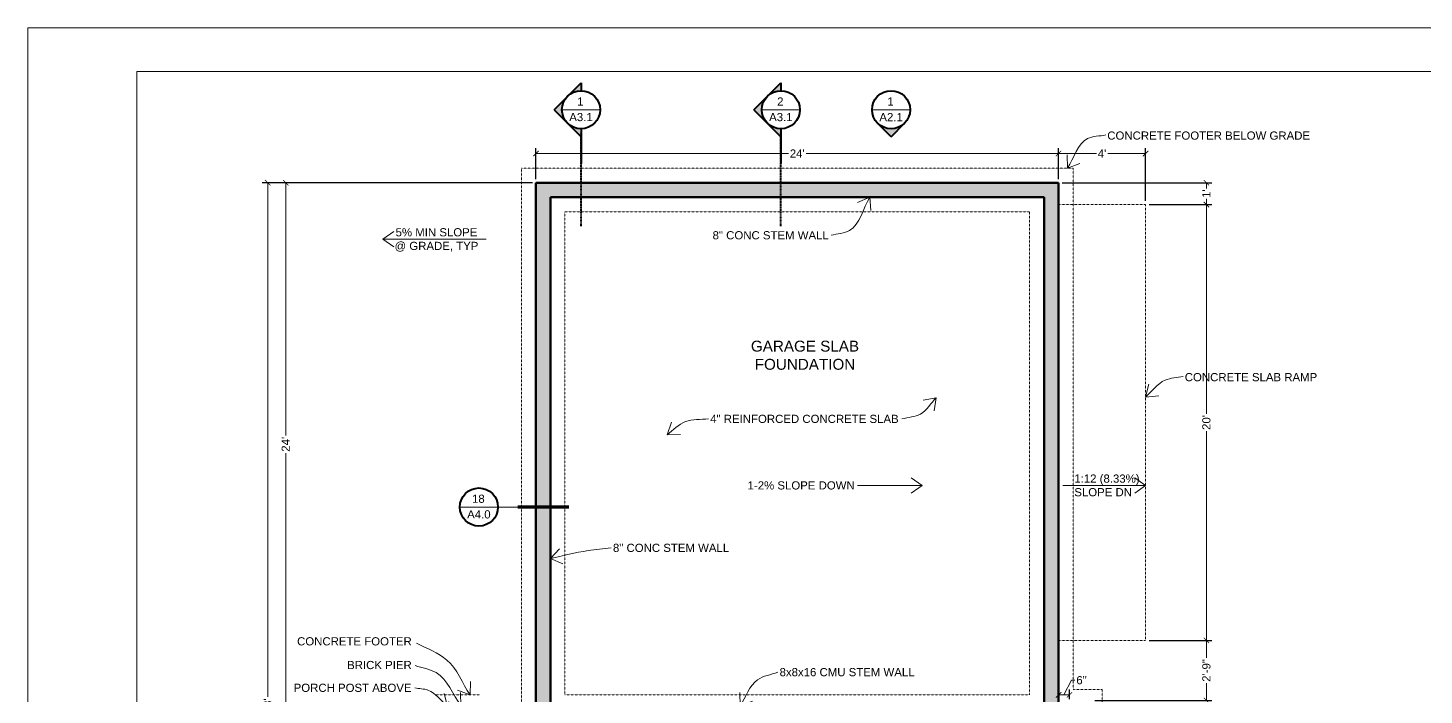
# Model space of a CAD drawing. Header units: inches. Extents: x -4969 to 16721, y 2489 to 24693.
# Drawn here: x 3348 to 4117, y 7591 to 7959 of the extents above; entities that cross this region are included whole.
import ezdxf

# ---------------------------------------------------------------- set-up
doc = ezdxf.new("R2010")
doc.units = ezdxf.units.IN
doc.header["$MEASUREMENT"] = 0
doc.linetypes.add('CENTER', pattern=[2, 1.25, -0.25, 0.25, -0.25])
doc.linetypes.add('DASHED2', pattern=[0.375, 0.25, -0.125])
doc.layers.get('0').update_dxf_attribs({"lineweight": 5})
doc.layers.add('0-NPLT', color=1, linetype='Continuous', plot=False)
for name, color, linetype, lineweight in [('1', 1, 'Continuous', 9), ('2', 6, 'Continuous', 20), ('5', 4, 'Continuous', 50), ('A-DIMSx', 7, 'Continuous', 9), ('A-LINK', 7, 'Continuous', 40), ('A-TEXTx', 7, 'Continuous', 20)]:
    doc.layers.add(name, color=color, linetype=linetype, lineweight=lineweight)
doc.styles.get("Standard").update_dxf_attribs({"font": 'Arial.ttf'})
doc.dimstyles.get("Standard").update_dxf_attribs({"dimtxt": 3, "dimasz": 2, "dimexe": 0.03125, "dimexo": 0.0625, "dimgap": 0.03125, "dimtad": 0, "dimtoh": 1, "dimdec": 4, "dimlfac": 0.99985, "dimzin": 0, "dimdsep": 46, "dimlunit": 4, "dimtxsty": 'Standard', "dimblk": 'ARCHTICK', "dimblk1": 'ARCHTICK', "dimblk2": 'ARCHTICK', "dimcen": 0.09, "dimclrt": 256, "dimadec": 0, "dimazin": 0, "dimtfac": 1, "dimtdec": 4, "dimtofl": 0, "dimtmove": 0, "dimatfit": 3, "dimfxl": 1, "dimtolj": 1, "dimtzin": 0, "dimarcsym": 0})

# ---------------------------------------------------------------- blocks, each defined once
blk = doc.blocks.new('BORDER 11X17')
at = {"layer": '0-NPLT', "lineweight": 9, "ltscale": 0.1}
blk.add_lwpolyline([(29864.74, -10461.77), (29048.74, -10461.77), (29048.74, -10989.77), (29864.74, -10989.77), (29864.74, -10461.77)], dxfattribs=at)
blk.add_lwpolyline([(29792.74, -10473.77), (29078.74, -10473.77), (29078.74, -10977.77), (29792.74, -10977.77)], close=True, dxfattribs=at)
blk = doc.blocks.new('Section Callout')
at = {"layer": 'A-LINK', "ltscale": 0.1}
h = blk.add_hatch(color=152, dxfattribs=at)
h.paths.add_polyline_path([(1891.06, 7392.5), (1883.64, 7385.08), (1891.06, 7377.65, -0.198912), (1887.98, 7385.08, -0.198912)])
h.paths.add_polyline_path([(1898.48, 7399.92), (1891.06, 7392.5, -0.198912), (1898.48, 7395.58)])
h.paths.add_polyline_path([(1891.06, 7377.65), (1898.48, 7370.23), (1898.48, 7374.58, -0.198912)])
at = {"layer": 'A-LINK', "color": 152, "ltscale": 0.1}
for p, q in [((1883.64, 7385.08), (1898.48, 7399.92)), ((1898.48, 7399.92), (1898.48, 7395.58)), ((1883.64, 7385.08), (1898.48, 7370.23)), ((1898.48, 7374.58), (1898.48, 7370.23)), ((1898.48, 7370.23), (1898.48, 7355.49))]:
    blk.add_line(p, q, dxfattribs=at)
blk.add_circle((1898.48, 7385.08), 10.5, dxfattribs=at)
blk = doc.blocks.new('Elevation Callout - 1')
at = {"layer": 'A-LINK', "ltscale": 0.1}
blk.add_hatch(color=152, dxfattribs=at).paths.add_polyline_path([(2031.59, 7377.65), (2039.01, 7370.23), (2046.43, 7377.65, -0.198912), (2039.01, 7374.58, -0.198912)])
at = {"layer": 'A-LINK', "color": 152, "ltscale": 0.1}
for q in [(2031.59, 7377.65), (2046.43, 7377.65)]:
    blk.add_line((2039.01, 7370.23), q, dxfattribs=at)
blk.add_circle((2039.01, 7385.08), 10.5, dxfattribs=at)
blk = doc.blocks.new('_ArchTick')
at = {"color": 0, "linetype": 'ByBlock', "lineweight": 0, "const_width": 0.15}
blk.add_lwpolyline([(-0.5, -0.5), (0.5, 0.5)], dxfattribs=at)
blk = doc.blocks.new('*D765')
at = {"layer": 'A-DIMSx', "color": 0, "lineweight": -2, "ltscale": 0.25, "transparency": 16777216}
for p, q in [((3626, 7873.27), (3487.07, 7873.27)), ((3577, 7585.27), (3487.07, 7585.27))]:
    blk.add_line(p, q, dxfattribs=at)
at = {"layer": 'A-DIMSx', "color": 0, "lineweight": 5, "ltscale": 0.25, "transparency": 16777216}
for p, q in [((3490.07, 7873.27), (3490.07, 7734.13)), ((3490.07, 7585.27), (3490.07, 7724.42))]:
    blk.add_line(p, q, dxfattribs=at)
at = {"layer": 'Defpoints', "color": 0, "ltscale": 0.25, "transparency": 16777216}
for p in [(3490.07, 7873.27), (3628, 7873.27), (3579, 7585.27)]:
    blk.add_point(p, dxfattribs=at)
at = {"layer": 'A-DIMSx', "color": 0, "lineweight": 5, "ltscale": 0.25, "transparency": 16777216, "xscale": 3, "yscale": 3, "zscale": 3}
for p, rotation in [((3490.07, 7873.27), 90), ((3490.07, 7585.27), 270)]:
    blk.add_blockref('_ArchTick', p, dxfattribs=dict(at, rotation=rotation))
at = {"layer": 'A-DIMSx', "ltscale": 0.25, "transparency": 16777216, "insert": (3490.07, 7729.27), "char_height": 4.5, "attachment_point": 5, "rotation": 90}
blk.add_mtext("\\A1;24'", dxfattribs=at)
blk = doc.blocks.new('*D766')
at = {"layer": 'A-DIMSx', "color": 0, "lineweight": -2, "ltscale": 0.25, "transparency": 16777216}
for p, q in [((3626, 7873.27), (3477.14, 7873.27)), ((3562, 7297.27), (3477.14, 7297.27))]:
    blk.add_line(p, q, dxfattribs=at)
at = {"layer": 'A-DIMSx', "color": 0, "lineweight": 5, "ltscale": 0.25, "transparency": 16777216}
for p, q in [((3480.14, 7873.27), (3480.14, 7590.18)), ((3480.14, 7297.27), (3480.14, 7580.37))]:
    blk.add_line(p, q, dxfattribs=at)
at = {"layer": 'Defpoints', "color": 0, "ltscale": 0.25, "transparency": 16777216}
for p in [(3480.14, 7873.27), (3628, 7873.27), (3564, 7297.27)]:
    blk.add_point(p, dxfattribs=at)
at = {"layer": 'A-DIMSx', "color": 0, "lineweight": 5, "ltscale": 0.25, "transparency": 16777216, "xscale": 3, "yscale": 3, "zscale": 3}
for p, rotation in [((3480.14, 7873.27), 90), ((3480.14, 7297.27), 270)]:
    blk.add_blockref('_ArchTick', p, dxfattribs=dict(at, rotation=rotation))
at = {"layer": 'A-DIMSx', "ltscale": 0.25, "transparency": 16777216, "insert": (3480.14, 7585.27), "char_height": 4.5, "attachment_point": 5, "rotation": 90}
blk.add_mtext("\\A1;48'", dxfattribs=at)
blk = doc.blocks.new('*D798')
at = {"layer": 'A-DIMSx', "color": 0, "lineweight": 5, "ltscale": 0.25, "transparency": 16777216}
for p, q in [((3919, 7591.29), (3923.07, 7599.38)), ((3923.07, 7599.38), (3925.07, 7599.38)), ((3922, 7591.29), (3916, 7591.29))]:
    blk.add_line(p, q, dxfattribs=at)
at = {"layer": 'A-DIMSx', "color": 0, "lineweight": -2, "ltscale": 0.25, "transparency": 16777216}
for p, q in [((3916, 7590.27), (3916, 7594.29)), ((3922, 7588.94), (3922, 7594.29))]:
    blk.add_line(p, q, dxfattribs=at)
at = {"layer": 'Defpoints', "color": 0, "ltscale": 0.25, "transparency": 16777216}
for p in [(3916, 7591.29), (3916, 7588.27), (3922, 7586.94)]:
    blk.add_point(p, dxfattribs=at)
at = {"layer": 'A-DIMSx', "color": 0, "lineweight": 5, "ltscale": 0.25, "transparency": 16777216, "xscale": 3, "yscale": 3, "zscale": 3, "rotation": 180}
blk.add_blockref('_ArchTick', (3916, 7591.29), dxfattribs=at)
at = {"layer": 'A-DIMSx', "color": 0, "lineweight": 5, "ltscale": 0.25, "transparency": 16777216, "xscale": 3, "yscale": 3, "zscale": 3}
blk.add_blockref('_ArchTick', (3922, 7591.29), dxfattribs=at)
at = {"layer": 'A-DIMSx', "ltscale": 0.25, "transparency": 16777216, "insert": (3928.67, 7599.38), "char_height": 4.5, "attachment_point": 5}
blk.add_mtext('\\A1;6"', dxfattribs=at)
blk = doc.blocks.new('*D815')
at = {"layer": 'A-DIMSx', "color": 0, "lineweight": -2, "ltscale": 0.25, "transparency": 16777216}
for p, q in [((3628, 7875.27), (3628, 7892.37)), ((3916, 7875.27), (3916, 7892.37))]:
    blk.add_line(p, q, dxfattribs=at)
at = {"layer": 'A-DIMSx', "color": 0, "lineweight": 5, "ltscale": 0.25, "transparency": 16777216}
for p, q in [((3628, 7889.37), (3767.14, 7889.37)), ((3916, 7889.37), (3776.85, 7889.37))]:
    blk.add_line(p, q, dxfattribs=at)
at = {"layer": 'Defpoints', "color": 0, "ltscale": 0.25, "transparency": 16777216}
for p in [(3916, 7889.37), (3628, 7873.27), (3916, 7873.27)]:
    blk.add_point(p, dxfattribs=at)
at = {"layer": 'A-DIMSx', "color": 0, "lineweight": 5, "ltscale": 0.25, "transparency": 16777216, "xscale": 3, "yscale": 3, "zscale": 3, "rotation": 180}
blk.add_blockref('_ArchTick', (3628, 7889.37), dxfattribs=at)
at = {"layer": 'A-DIMSx', "color": 0, "lineweight": 5, "ltscale": 0.25, "transparency": 16777216, "xscale": 3, "yscale": 3, "zscale": 3}
blk.add_blockref('_ArchTick', (3916, 7889.37), dxfattribs=at)
at = {"layer": 'A-DIMSx', "ltscale": 0.25, "transparency": 16777216, "insert": (3772, 7889.37), "char_height": 4.5, "attachment_point": 5}
blk.add_mtext("\\A1;24'", dxfattribs=at)
blk = doc.blocks.new('*D816')
at = {"layer": 'A-DIMSx', "color": 0, "lineweight": -2, "ltscale": 0.25, "transparency": 16777216}
for p, q in [((3966, 7621.27), (4000.5, 7621.27)), ((3936, 7588.27), (4000.5, 7588.27))]:
    blk.add_line(p, q, dxfattribs=at)
at = {"layer": 'A-DIMSx', "color": 0, "lineweight": 5, "ltscale": 0.25, "transparency": 16777216}
for p, q in [((3997.5, 7621.27), (3997.5, 7611.79)), ((3997.5, 7588.27), (3997.5, 7597.76))]:
    blk.add_line(p, q, dxfattribs=at)
at = {"layer": 'Defpoints', "color": 0, "ltscale": 0.25, "transparency": 16777216}
for p in [(3964, 7621.27), (3997.5, 7621.27), (3934, 7588.27)]:
    blk.add_point(p, dxfattribs=at)
at = {"layer": 'A-DIMSx', "color": 0, "lineweight": 5, "ltscale": 0.25, "transparency": 16777216, "xscale": 3, "yscale": 3, "zscale": 3}
for p, rotation in [((3997.5, 7621.27), 90), ((3997.5, 7588.27), 270)]:
    blk.add_blockref('_ArchTick', p, dxfattribs=dict(at, rotation=rotation))
at = {"layer": 'A-DIMSx', "ltscale": 0.25, "transparency": 16777216, "insert": (3997.5, 7604.77), "char_height": 4.5, "attachment_point": 5, "rotation": 90}
blk.add_mtext('\\A1;2\'-9"', dxfattribs=at)
blk = doc.blocks.new('*D817')
at = {"layer": 'A-DIMSx', "color": 0, "lineweight": -2, "ltscale": 0.25, "transparency": 16777216}
for p, q in [((3966, 7861.27), (4000.5, 7861.27)), ((3966, 7621.27), (4000.5, 7621.27))]:
    blk.add_line(p, q, dxfattribs=at)
at = {"layer": 'A-DIMSx', "color": 0, "lineweight": 5, "ltscale": 0.25, "transparency": 16777216}
for p, q in [((3997.5, 7861.27), (3997.5, 7746.13)), ((3997.5, 7621.27), (3997.5, 7736.42))]:
    blk.add_line(p, q, dxfattribs=at)
at = {"layer": 'Defpoints', "color": 0, "ltscale": 0.25, "transparency": 16777216}
for p in [(3964, 7861.27), (3997.5, 7861.27), (3964, 7621.27)]:
    blk.add_point(p, dxfattribs=at)
at = {"layer": 'A-DIMSx', "color": 0, "lineweight": 5, "ltscale": 0.25, "transparency": 16777216, "xscale": 3, "yscale": 3, "zscale": 3}
for p, rotation in [((3997.5, 7861.27), 90), ((3997.5, 7621.27), 270)]:
    blk.add_blockref('_ArchTick', p, dxfattribs=dict(at, rotation=rotation))
at = {"layer": 'A-DIMSx', "ltscale": 0.25, "transparency": 16777216, "insert": (3997.5, 7741.27), "char_height": 4.5, "attachment_point": 5, "rotation": 90}
blk.add_mtext("\\A1;20'", dxfattribs=at)
blk = doc.blocks.new('*D818')
at = {"layer": 'A-DIMSx', "color": 0, "lineweight": -2, "ltscale": 0.25, "transparency": 16777216}
for p, q in [((3918, 7873.27), (4000.5, 7873.27)), ((3966, 7861.27), (4000.5, 7861.27))]:
    blk.add_line(p, q, dxfattribs=at)
at = {"layer": 'A-DIMSx', "color": 0, "lineweight": 5, "ltscale": 0.25, "transparency": 16777216}
for p, q in [((3997.5, 7873.27), (3997.5, 7870.13)), ((3997.5, 7861.27), (3997.5, 7864.42))]:
    blk.add_line(p, q, dxfattribs=at)
at = {"layer": 'Defpoints', "color": 0, "ltscale": 0.25, "transparency": 16777216}
for p in [(3916, 7873.27), (3997.5, 7873.27), (3964, 7861.27)]:
    blk.add_point(p, dxfattribs=at)
at = {"layer": 'A-DIMSx', "color": 0, "lineweight": 5, "ltscale": 0.25, "transparency": 16777216, "xscale": 3, "yscale": 3, "zscale": 3}
for p, rotation in [((3997.5, 7873.27), 90), ((3997.5, 7861.27), 270)]:
    blk.add_blockref('_ArchTick', p, dxfattribs=dict(at, rotation=rotation))
at = {"layer": 'A-DIMSx', "ltscale": 0.25, "transparency": 16777216, "insert": (3997.5, 7867.27), "char_height": 4.5, "attachment_point": 5, "rotation": 90}
blk.add_mtext("\\A1;1'", dxfattribs=at)
blk = doc.blocks.new('*D819')
at = {"layer": 'A-DIMSx', "color": 0, "lineweight": -2, "ltscale": 0.25, "transparency": 16777216}
for p, q in [((3916, 7875.27), (3916, 7892.37)), ((3964, 7863.27), (3964, 7892.37))]:
    blk.add_line(p, q, dxfattribs=at)
at = {"layer": 'A-DIMSx', "color": 0, "lineweight": 5, "ltscale": 0.25, "transparency": 16777216}
for p, q in [((3916, 7889.37), (3936.84, 7889.37)), ((3964, 7889.37), (3943.16, 7889.37))]:
    blk.add_line(p, q, dxfattribs=at)
at = {"layer": 'Defpoints', "color": 0, "ltscale": 0.25, "transparency": 16777216}
for p in [(3964, 7889.37), (3916, 7873.27), (3964, 7861.27)]:
    blk.add_point(p, dxfattribs=at)
at = {"layer": 'A-DIMSx', "color": 0, "lineweight": 5, "ltscale": 0.25, "transparency": 16777216, "xscale": 3, "yscale": 3, "zscale": 3, "rotation": 180}
blk.add_blockref('_ArchTick', (3916, 7889.37), dxfattribs=at)
at = {"layer": 'A-DIMSx', "color": 0, "lineweight": 5, "ltscale": 0.25, "transparency": 16777216, "xscale": 3, "yscale": 3, "zscale": 3}
blk.add_blockref('_ArchTick', (3964, 7889.37), dxfattribs=at)
at = {"layer": 'A-DIMSx', "ltscale": 0.25, "transparency": 16777216, "insert": (3940, 7889.37), "char_height": 4.5, "attachment_point": 5}
blk.add_mtext("\\A1;4'", dxfattribs=at)

msp = doc.modelspace()

# ---------------------------------------------------------------- hatches: boundary and pattern name
at = {"layer": '1', "ltscale": 0.25}
h = msp.add_hatch(dxfattribs=at)
h.set_pattern_fill('AR-CONC', color=256, angle=90, style=0)
h.set_pattern_definition([(140, (95.9965, -2e-12), (0.6275213, 7.172602), [0.75, -8.25]), (85, (95.9965, -2e-12), (-7.5219213, -1.3875133), [0.6, -6.6]), (190.45144, (96.049, 0.598), (-6.8944, 5.7850885), [0.637402, -7.011421]), (136.1842, (93.9965, -2e-12), (1.655193, 10.672413), [1.125, -12.375]), (186.63564, (94.134, 0.889), (-9.741186, 9.34662), [0.956103, -10.517138]), (81.18416, (93.997, -2e-12), (-9.741186, 9.34662), [0.9, -9.9]), (111, (94.4965, 1), (4.026189, 5.9690705), [0.75, -8.25]), (56, (94.4965, 1), (-7.2515005, 2.4331533), [0.6, -6.6]), (161.451445, (94.832, 1.4974), (-3.2253115, 8.402224), [0.637402, -7.011421]), (127.5, (95.9965, -2e-12), (-3.32893854, 0.12159855), [0, -6.52, 0, -6.7, 0, -6.625]), (97.5, (95.9965, -2e-12), (-3.9441171, 2.6306954), [0, -3.82, 0, -6.37, 0, -2.525]), (57.5, (95.9965, -2.23), (0.2255487, 5.3382244), [0, -2.5, 0, -7.8, 0, -10.35]), (47.5, (95.9965, -3.23), (-1.0010498, 5.8318617), [0, -3.25, 0, -5.18, 0, -7.35])])
h.paths.add_polyline_path([(3907.9965993, 7585.2747155), (3851.9965993, 7585.2747155), (3851.9965993, 7577.2747155), (3915.9965993, 7577.2747155), (3915.9965993, 7873.2747155), (3627.9965993, 7873.2747155), (3627.9965993, 7577.2747156), (3659.9965993, 7577.2747155), (3659.9965993, 7585.2747155), (3635.9965993, 7585.2747155), (3635.9965993, 7865.2747155), (3907.9965993, 7865.2747155)])

# ---------------------------------------------------------------- linework, layer by layer
at = {"layer": '2', "color": 152, "ltscale": 0.1}
for p, q in [((3642.3259971, 7913.4659808), (3663.3259971, 7913.4659808)), ((3752.4765176, 7913.4659808), (3773.4765176, 7913.4659808)), ((3813.228695, 7913.4659808), (3834.2286951, 7913.4659808)), ((3586.0524675, 7694.7318267), (3607.0524676, 7694.7318267))]:
    msp.add_line(p, q, dxfattribs=at)
at = {"layer": '2', "linetype": 'DASHED2', "ltscale": 0.2}
for p, q in [((3923.9965993, 7881.2747155), (3619.9965993, 7881.2747155)), ((3619.9965993, 7569.2747156), (3619.9965993, 7881.2747155)), ((3923.9965993, 7881.2747155), (3923.9965993, 7861.2747155)), ((3899.9965993, 7857.2747155), (3643.9965993, 7857.2747155)), ((3643.9965993, 7591.2747155), (3643.9965993, 7857.2747155)), ((3899.9965993, 7857.2747155), (3899.9965993, 7591.2747155)), ((3915.9965993, 7861.2747155), (3963.9965993, 7861.2747155)), ((3923.9965993, 7861.2747155), (3923.9965993, 7621.2747155)), ((3963.9965993, 7861.2747155), (3963.9965993, 7621.2747155)), ((3915.9965993, 7621.2747155), (3963.9965993, 7621.2747155)), ((3923.9965993, 7621.2747155), (3923.9965993, 7594.2747155)), ((3572.9965993, 7591.2747155), (3596.9965993, 7591.2747155)), ((3643.9965993, 7591.2747155), (3899.9965993, 7591.2747155)), ((3939.9965993, 7594.2747155), (3923.9965993, 7594.2747155)), ((3939.9965993, 7594.2747155), (3939.9965993, 7571.2747155))]:
    msp.add_line(p, q, dxfattribs=at)
at = {"layer": '2', "ltscale": 0.1}
msp.add_line((3607.0543769, 7694.7318267), (3646.025488, 7694.7352173), dxfattribs=at)
at = {"layer": '5'}
for p, q in [((3627.9965993, 7577.2747156), (3627.9965993, 7873.2747155)), ((3915.9965993, 7873.2747155), (3627.9965993, 7873.2747155)), ((3915.9965993, 7873.2747155), (3915.9965993, 7577.2747155)), ((3907.9965993, 7865.2747155), (3635.9965993, 7865.2747155)), ((3635.9965993, 7585.2747155), (3635.9965993, 7865.2747155)), ((3907.9965993, 7865.2747155), (3907.9965993, 7585.2747155))]:
    msp.add_line(p, q, dxfattribs=at)
at = {"layer": '5', "ltscale": 0.1}
for p, q in [((3617.9965993, 7694.9837358), (3646.025488, 7694.9837358)), ((3617.9965993, 7694.4866989), (3646.025488, 7694.4866989))]:
    msp.add_line(p, q, dxfattribs=at)
at = {"layer": 'A-LINK', "color": 152, "linetype": 'CENTER', "ltscale": 0.15}
for p, q in [((3652.8259971, 7849.3277541), (3652.8259971, 7900.7380587)), ((3762.9765176, 7849.3277541), (3762.9765176, 7900.7380587))]:
    msp.add_line(p, q, dxfattribs=at)
at = {"layer": 'A-LINK', "color": 152, "ltscale": 0.1}
msp.add_circle((3596.5543766, 7694.7318267), 10.5000003, dxfattribs=at)

# ---------------------------------------------------------------- block references
at = {"ltscale": 0.1, "xscale": 2, "yscale": 2, "zscale": 2}
msp.add_blockref('BORDER 11X17', (-54749.4783869, 28882.0450796), dxfattribs=at)
at = {"color": 152, "ltscale": 0.1}
for name, p in [('Section Callout', (1754.3410462, 528.3903971)), ('Section Callout', (1864.4915667, 528.3903971)), ('Elevation Callout - 1', (1784.718664, 528.3903971))]:
    msp.add_blockref(name, p, dxfattribs=at)

# ---------------------------------------------------------------- texts
at = {"layer": 'A-LINK', "color": 152, "ltscale": 0.1, "attachment_point": 5}
for s, insert, char_height, width in [('{1}', (3652.515854, 7918.0093318), 4.5, 9.771161836), ('2', (3762.6663745, 7918.0093318), 4.5, 9.771161836), ('{1}', (3823.4185519, 7918.0093318), 4.5, 9.771161836), ('{\\H0.75x;A3.1}', (3652.8217393, 7909.4060166), 6, 9.85131083), ('{\\H0.75x;A3.1}', (3762.9722598, 7909.4060166), 6, 9.85131083), ('{\\H0.75x;A2.1}', (3823.7244373, 7909.4060166), 6, 9.85131083), ('18', (3596.2442335, 7699.2751777), 4.5, 9.771161836), ('{\\H0.75x;A4.0}', (3596.5501189, 7690.6718625), 6, 9.85131083)]:
    msp.add_mtext(s, dxfattribs=dict(at, insert=insert, char_height=char_height, width=width))
at = {"layer": 'A-TEXTx', "ltscale": 0.1, "char_height": 4.5}
for s, insert, attachment_point in [('{CONCRETE FOOTER BELOW GRADE}', (3942.8709374, 7899.2104211), 4), ('CONCRETE SLAB RAMP', (3985.5748151, 7766.2149429), 4), ('CONCRETE FOOTER', (3559.5486896, 7620.7722904), 6), ('BRICK PIER', (3559.5486896, 7607.7296086), 6), ('PORCH POST ABOVE', (3559.4199658, 7595.1902041), 6)]:
    msp.add_mtext(s, dxfattribs=dict(at, insert=insert, attachment_point=attachment_point))
at = {"layer": 'A-TEXTx', "ltscale": 0.5, "insert": (3573.1754019, 7841.8014984), "char_height": 4.5, "attachment_point": 5}
msp.add_mtext('5% MIN SLOPE\\P@ GRADE, TYP', dxfattribs=at)
at = {"layer": 'A-TEXTx', "ltscale": 0.25, "char_height": 4.5, "attachment_point": 4}
for s, insert in [('8" CONC STEM WALL', (3725.341473, 7844.3286005)), ('4" REINFORCED CONCRETE SLAB', (3724.0351734, 7743.2471896)), ('\\A1;1:12 (8.33%)\\PSLOPE DN', (3924.6944773, 7706.619426)), ('1-2% SLOPE DOWN', (3744.64343, 7706.619426)), ('8" CONC STEM WALL', (3670.4362242, 7672.236217)), ('8x8x16 CMU STEM WALL', (3762.2673529, 7603.7941303))]:
    msp.add_mtext(s, dxfattribs=dict(at, insert=insert))
at = {"layer": 'A-TEXTx', "ltscale": 0.5, "insert": (3776.2683717, 7786.3180742), "char_height": 6, "width": 104.530359291, "attachment_point": 2}
msp.add_mtext('GARAGE SLAB FOUNDATION', dxfattribs=at)

# ---------------------------------------------------------------- dimensions: what is measured, and where the dimension line sits
at = {"layer": 'A-DIMSx', "ltscale": 0.25}
for base, p1, p2, picture, middle in [((3915.9965993, 7889.373347), (3627.9965993, 7873.2747155), (3915.9965993, 7873.2747155), '*D815', (3771.9965993, 7889.373347)), ((3963.9965993, 7889.373347), (3915.9965993, 7873.2747155), (3963.9965993, 7861.2747155), '*D819', (3939.9965993, 7889.373347))]:
    dim = msp.add_linear_dim(base=base, p1=p1, p2=p2, dimstyle='Standard', override={"dimtxt": 4.5, "dimasz": 3, "dimexe": 3, "dimexo": 2, "dimgap": 1, "dimlfac": -47.9928, "dimtmove": 1, "dimlwd": 5}, dxfattribs=at)
    dim.commit()
    dim.dimension.update_dxf_attribs({"geometry": picture, "text_midpoint": middle})
for base, p1, p2, picture, middle in [((3480.1440302, 7873.2747155), (3563.9965993, 7297.2747155), (3627.9965993, 7873.2747155), '*D766', (3480.1440302, 7585.2747155)), ((3490.0664372, 7873.2747155), (3578.9965993, 7585.2747155), (3627.9965993, 7873.2747155), '*D765', (3490.0664372, 7729.2747155)), ((3997.5019133, 7873.2747155), (3963.9965993, 7861.2747155), (3915.9965993, 7873.2747155), '*D818', (3997.5019133, 7867.2747155)), ((3997.5019133, 7861.2747155), (3963.9965993, 7621.2747155), (3963.9965993, 7861.2747155), '*D817', (3997.5019133, 7741.2747155)), ((3997.5019133, 7621.2747155), (3933.9965993, 7588.2747155), (3963.9965993, 7621.2747155), '*D816', (3997.5019133, 7604.7747155))]:
    dim = msp.add_linear_dim(base=base, p1=p1, p2=p2, angle=90, dimstyle='Standard', override={"dimtxt": 4.5, "dimasz": 3, "dimexe": 3, "dimexo": 2, "dimgap": 1, "dimlfac": -47.9928, "dimtmove": 1, "dimlwd": 5}, dxfattribs=at)
    dim.commit()
    dim.dimension.update_dxf_attribs({"geometry": picture, "text_midpoint": middle})
dim = msp.add_linear_dim(base=(3915.9965993, 7591.2889975), p1=(3921.9965993, 7586.943959), p2=(3915.9965993, 7588.2747155), dimstyle='Standard', override={"dimtxt": 4.5, "dimasz": 3, "dimexe": 3, "dimexo": 2, "dimgap": 1, "dimlfac": -47.9928, "dimtmove": 1, "dimlwd": 5}, dxfattribs=at)
dim.commit()
dim.dimension.update_dxf_attribs({"geometry": '*D798', "text_midpoint": (3926.0678076, 7599.3841544), "dimtype": 160})

# ---------------------------------------------------------------- leaders
at = {"layer": 'A-TEXTx', "path_type": 1}
for points in [[(3920.9061765, 7881.2747155), (3932.0072254, 7897.5918713), (3942.0161575, 7899.5669375)], [(3963.9965993, 7755.1930909), (3974.7111031, 7764.5963931), (3984.7200352, 7766.5714593)], [(3591.677568, 7591.2747155), (3578.9238788, 7610.4965847), (3562.2059954, 7619.8373118)], [(3586.6660257, 7585.2747155), (3573.0116063, 7603.5781244), (3561.3887116, 7607.4223196)], [(3579.2465993, 7584.9966021), (3568.4802015, 7593.9351785), (3561.27987, 7595.1151803)]]:
    msp.add_leader(points, dimstyle='Standard', override={"dimasz": 6, "dimgap": 1, "dimldrblk": 'Open90', "dimlwd": -1}, dxfattribs=at)
at = {"layer": 'A-TEXTx', "path_type": 1, "annotation_type": 0, "has_hookline": 1}
for points, hookline_direction, text_width in [([(3811.9742907, 7865.2747155), (3800.8348576, 7847.0243411), (3790.6603524, 7844.3286005)], 1, 63.5801501), ([(3848.5398319, 7754.9454369), (3839.8783575, 7745.9429303), (3829.7038523, 7743.2471896)], 1, 103.4662347), ([(3700.2612588, 7734.5786037), (3710.3394118, 7741.7856859), (3723.0351734, 7743.2471896)], 0, 103.4662347), ([(3840.8370321, 7706.619426), (3822.2890352, 7706.619426), (3805.233839, 7706.619426)], 1, 57.8369714), ([(3963.9736384, 7706.619426), (3945.4256414, 7706.619426), (3918.4497788, 7706.619426)], 1, 35.0821965), ([(3635.9965993, 7666.4254995), (3656.7404626, 7670.7747133), (3669.4362242, 7672.236217)], 0, 63.5801501), ([(3740.5364253, 7585.2747155), (3750.1273052, 7599.6380511), (3761.2673529, 7603.7941303)], 0, 73.930764)]:
    msp.add_leader(points, dimstyle='Standard', override={"dimasz": 6, "dimgap": 1, "dimldrblk": 'Open90', "dimlwd": -1}, dxfattribs=dict(at, hookline_direction=hookline_direction, text_width=text_width))
at = {"layer": 'A-TEXTx'}
msp.add_leader([(3543.639066, 7842.1671317), (3562.6793155, 7842.1671317), (3600.5418582, 7842.1671317)], dimstyle='Standard', override={"dimasz": 6, "dimldrblk": 'Open90', "dimlwd": -1}, dxfattribs=at)

doc.saveas('drawing.dxf')
